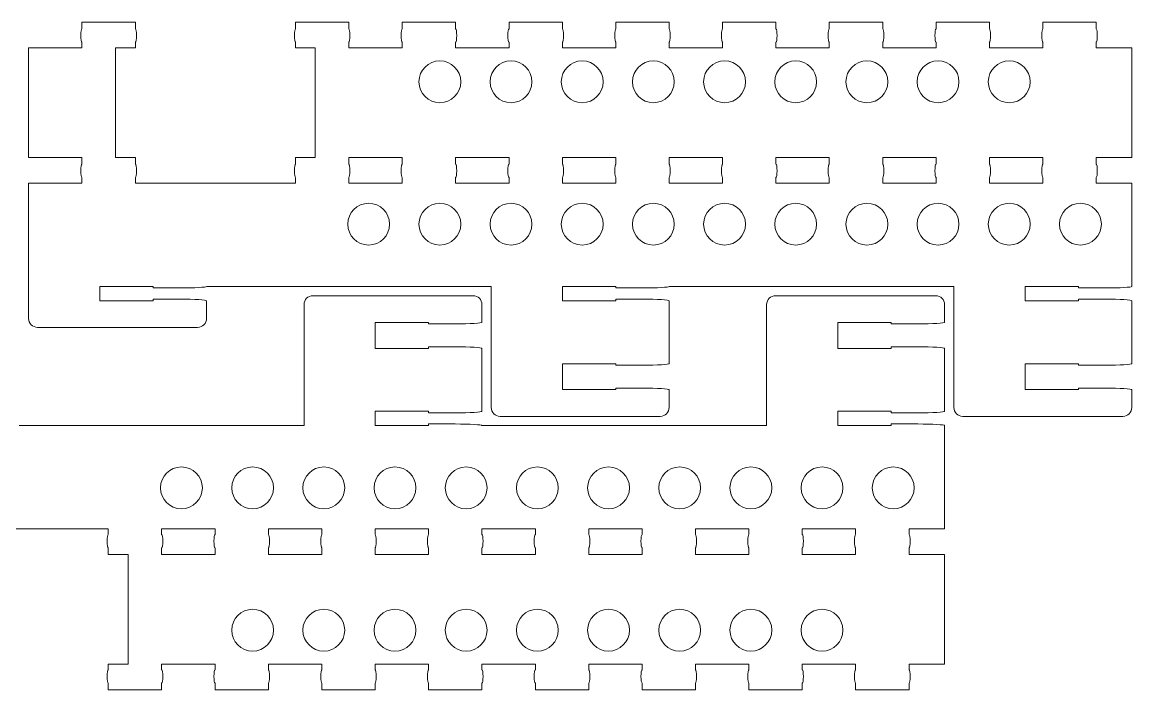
# Model space of a CAD drawing. Header units: inches. Extents: x 0.1 to 24.2, y 0.1 to 12.
# Drawn here: x 12.181 to 17.094, y 3.11 to 6.066 of the extents above; entities that cross this region are included whole.
import ezdxf

# ---------------------------------------------------------------- set-up
doc = ezdxf.new("R2010")
doc.units = ezdxf.units.IN
doc.header["$MEASUREMENT"] = 0
doc.layers.add('Visible', color=7, linetype='Continuous', lineweight=0)

msp = doc.modelspace()

# ---------------------------------------------------------------- linework, layer by layer
at = {"layer": 'Visible', "color": 1, "lineweight": 0, "true_color": 0xff0000}
for p, q in [((12.4459, 6.0367), (12.4459, 6.0662)), ((12.4459, 6.0662), (12.6823, 6.0662)), ((12.6823, 6.0367), (12.6823, 6.0662)), ((13.3913, 6.0367), (13.3913, 6.0662)), ((13.3913, 6.0662), (13.6277, 6.0662)), ((13.6277, 6.0367), (13.6277, 6.0662)), ((13.8641, 6.0367), (13.8641, 6.0662)), ((13.8641, 6.0662), (14.1004, 6.0662)), ((14.1004, 6.0367), (14.1004, 6.0662)), ((14.3368, 6.0367), (14.3368, 6.0662)), ((14.3368, 6.0662), (14.5731, 6.0662)), ((14.5731, 6.0367), (14.5731, 6.0662)), ((14.8095, 6.0367), (14.8095, 6.0662)), ((14.8095, 6.0662), (15.0458, 6.0662)), ((15.0458, 6.0367), (15.0458, 6.0662)), ((15.2822, 6.0367), (15.2822, 6.0662)), ((15.2822, 6.0662), (15.5186, 6.0662)), ((15.5186, 6.0367), (15.5186, 6.0662)), ((15.7549, 6.0367), (15.7549, 6.0662)), ((15.7549, 6.0662), (15.9913, 6.0662)), ((15.9913, 6.0367), (15.9913, 6.0662)), ((16.2276, 6.0367), (16.2276, 6.0662)), ((16.2276, 6.0662), (16.464, 6.0662)), ((16.464, 6.0367), (16.464, 6.0662)), ((16.7003, 6.0367), (16.7003, 6.0662)), ((16.7003, 6.0662), (16.9367, 6.0662)), ((16.9367, 6.0367), (16.9367, 6.0662)), ((12.2096, 5.952), (12.2096, 5.4675)), ((12.4459, 5.952), (12.2096, 5.952)), ((12.4459, 5.952), (12.4459, 5.9776)), ((12.6823, 5.952), (12.5946, 5.952)), ((12.5946, 5.4675), (12.5946, 5.952)), ((12.6823, 5.952), (12.6823, 5.9776)), ((13.3913, 5.952), (13.3913, 5.9776)), ((13.479, 5.952), (13.3913, 5.952)), ((13.479, 5.4675), (13.479, 5.952)), ((13.6277, 5.952), (13.6277, 5.9776)), ((13.8641, 5.952), (13.6277, 5.952)), ((13.8641, 5.952), (13.8641, 5.9776)), ((14.1004, 5.952), (14.1004, 5.9776)), ((14.3368, 5.952), (14.1004, 5.952)), ((14.3368, 5.952), (14.3368, 5.9776)), ((14.5731, 5.952), (14.5731, 5.9776)), ((14.8095, 5.952), (14.5731, 5.952)), ((14.8095, 5.952), (14.8095, 5.9776)), ((15.0458, 5.952), (15.0458, 5.9776)), ((15.2822, 5.952), (15.0458, 5.952)), ((15.2822, 5.952), (15.2822, 5.9776)), ((15.5186, 5.952), (15.5186, 5.9776)), ((15.7549, 5.952), (15.5186, 5.952)), ((15.7549, 5.952), (15.7549, 5.9776)), ((15.9913, 5.952), (15.9913, 5.9776)), ((16.2276, 5.952), (15.9913, 5.952)), ((16.2276, 5.952), (16.2276, 5.9776)), ((16.464, 5.952), (16.464, 5.9776)), ((16.7003, 5.952), (16.464, 5.952)), ((16.7003, 5.952), (16.7003, 5.9776)), ((16.9367, 5.952), (16.9367, 5.9776)), ((17.0943, 5.952), (16.9367, 5.952)), ((17.0943, 5.952), (17.0943, 5.4675)), ((12.4459, 5.4675), (12.2096, 5.4675)), ((12.4459, 5.4379), (12.4459, 5.4675)), ((12.6823, 5.4675), (12.5946, 5.4675)), ((12.6823, 5.4379), (12.6823, 5.4675)), ((13.3913, 5.4379), (13.3913, 5.4675)), ((13.479, 5.4675), (13.3913, 5.4675)), ((13.8641, 5.4675), (13.6277, 5.4675)), ((13.6277, 5.4379), (13.6277, 5.4675)), ((13.8641, 5.4379), (13.8641, 5.4675)), ((14.1004, 5.4379), (14.1004, 5.4675)), ((14.3368, 5.4675), (14.1004, 5.4675)), ((14.3368, 5.4379), (14.3368, 5.4675)), ((14.8095, 5.4675), (14.5731, 5.4675)), ((14.5731, 5.4379), (14.5731, 5.4675)), ((14.8095, 5.4379), (14.8095, 5.4675)), ((15.2822, 5.4675), (15.0458, 5.4675)), ((15.0458, 5.4379), (15.0458, 5.4675)), ((15.2822, 5.4379), (15.2822, 5.4675)), ((15.7549, 5.4675), (15.5186, 5.4675)), ((15.5186, 5.4379), (15.5186, 5.4675)), ((15.7549, 5.4379), (15.7549, 5.4675)), ((16.2276, 5.4675), (15.9913, 5.4675)), ((15.9913, 5.4379), (15.9913, 5.4675)), ((16.2276, 5.4379), (16.2276, 5.4675)), ((16.7003, 5.4675), (16.464, 5.4675)), ((16.464, 5.4379), (16.464, 5.4675)), ((16.7003, 5.4379), (16.7003, 5.4675)), ((17.0943, 5.4675), (16.9367, 5.4675)), ((16.9367, 5.4379), (16.9367, 5.4675)), ((12.4459, 5.3532), (12.4459, 5.3788)), ((12.6823, 5.3532), (12.6823, 5.3788)), ((13.3913, 5.3532), (13.3913, 5.3788)), ((13.6277, 5.3532), (13.6277, 5.3788)), ((13.8641, 5.3532), (13.8641, 5.3788)), ((14.1004, 5.3532), (14.1004, 5.3788)), ((14.3368, 5.3532), (14.3368, 5.3788)), ((14.5731, 5.3532), (14.5731, 5.3788)), ((14.8095, 5.3532), (14.8095, 5.3788)), ((15.0458, 5.3532), (15.0458, 5.3788)), ((15.2822, 5.3532), (15.2822, 5.3788)), ((15.5186, 5.3532), (15.5186, 5.3788)), ((15.7549, 5.3532), (15.7549, 5.3788)), ((15.9913, 5.3532), (15.9913, 5.3788)), ((16.2276, 5.3532), (16.2276, 5.3788)), ((16.464, 5.3532), (16.464, 5.3788)), ((16.7003, 5.3532), (16.7003, 5.3788)), ((16.9367, 5.3532), (16.9367, 5.3788)), ((12.2096, 5.3532), (12.2096, 4.7545)), ((12.2096, 5.3532), (12.4459, 5.3532)), ((12.6823, 5.3532), (13.3913, 5.3532)), ((13.6277, 5.3532), (13.8641, 5.3532)), ((14.1004, 5.3532), (14.3368, 5.3532)), ((14.5731, 5.3532), (14.8095, 5.3532)), ((15.0458, 5.3532), (15.2822, 5.3532)), ((15.5186, 5.3532), (15.7549, 5.3532)), ((15.9913, 5.3532), (16.2276, 5.3532)), ((16.464, 5.3532), (16.7003, 5.3532)), ((16.9367, 5.3532), (17.0943, 5.3532)), ((17.0943, 5.3532), (17.0943, 4.8963)), ((12.5247, 4.8963), (12.5247, 4.8332)), ((12.7611, 4.8963), (12.5247, 4.8963)), ((12.7611, 4.8894), (12.7611, 4.8963)), ((12.8792, 4.8894), (12.7611, 4.8894)), ((14.258, 4.8963), (12.9974, 4.8963)), ((14.258, 4.8963), (14.258, 4.3605)), ((14.5731, 4.8963), (14.5731, 4.8332)), ((14.8095, 4.8963), (14.5731, 4.8963)), ((14.8095, 4.8894), (14.8095, 4.8963)), ((14.9277, 4.8894), (14.8095, 4.8894)), ((16.3064, 4.8963), (15.0458, 4.8963)), ((16.3064, 4.8963), (16.3064, 4.3605)), ((16.6216, 4.8963), (16.6216, 4.8332)), ((16.8579, 4.8963), (16.6216, 4.8963)), ((16.8579, 4.8894), (16.8579, 4.8963)), ((16.9761, 4.8894), (16.8579, 4.8894)), ((12.5247, 4.8332), (12.7611, 4.8332)), ((12.7611, 4.8401), (12.7611, 4.8332)), ((12.8792, 4.8401), (12.7611, 4.8401)), ((12.9974, 4.8332), (12.9974, 4.7545)), ((13.4291, 4.2803), (13.4291, 4.816)), ((13.4685, 4.8554), (14.1775, 4.8554)), ((14.2169, 4.7372), (14.2169, 4.816)), ((14.5731, 4.8332), (14.8095, 4.8332)), ((14.8095, 4.8401), (14.8095, 4.8332)), ((14.9277, 4.8401), (14.8095, 4.8401)), ((15.0458, 4.8332), (15.0458, 4.5543)), ((15.4775, 4.2803), (15.4775, 4.816)), ((15.5169, 4.8554), (16.226, 4.8554)), ((16.2654, 4.7372), (16.2654, 4.816)), ((16.6216, 4.8332), (16.8579, 4.8332)), ((16.8579, 4.8401), (16.8579, 4.8332)), ((16.9761, 4.8401), (16.8579, 4.8401)), ((17.0943, 4.8332), (17.0943, 4.5543)), ((13.7442, 4.7372), (13.9806, 4.7372)), ((13.7442, 4.6222), (13.7442, 4.7372)), ((13.9806, 4.7307), (13.9806, 4.7372)), ((14.0988, 4.7307), (13.9806, 4.7307)), ((15.7926, 4.7372), (16.029, 4.7372)), ((15.7926, 4.6222), (15.7926, 4.7372)), ((16.029, 4.7307), (16.029, 4.7372)), ((16.1472, 4.7307), (16.029, 4.7307)), ((12.2489, 4.7151), (12.958, 4.7151)), ((13.7442, 4.6222), (13.9806, 4.6222)), ((13.9806, 4.6287), (13.9806, 4.6222)), ((14.0988, 4.6287), (13.9806, 4.6287)), ((14.2169, 4.3433), (14.2169, 4.6222)), ((15.7926, 4.6222), (16.029, 4.6222)), ((16.029, 4.6287), (16.029, 4.6222)), ((16.1472, 4.6287), (16.029, 4.6287)), ((16.2654, 4.3433), (16.2654, 4.6222)), ((14.5731, 4.5543), (14.8095, 4.5543)), ((14.5731, 4.5543), (14.5731, 4.4393)), ((14.8095, 4.5478), (14.8095, 4.5543)), ((14.9277, 4.5478), (14.8095, 4.5478)), ((16.6216, 4.5543), (16.8579, 4.5543)), ((16.6216, 4.5543), (16.6216, 4.4393)), ((16.8579, 4.5478), (16.8579, 4.5543)), ((16.9761, 4.5478), (16.8579, 4.5478)), ((14.5731, 4.4393), (14.8095, 4.4393)), ((14.8095, 4.4458), (14.8095, 4.4393)), ((14.9277, 4.4458), (14.8095, 4.4458)), ((15.0458, 4.4393), (15.0458, 4.3605)), ((16.6216, 4.4393), (16.8579, 4.4393)), ((16.8579, 4.4458), (16.8579, 4.4393)), ((16.9761, 4.4458), (16.8579, 4.4458)), ((17.0943, 4.4393), (17.0943, 4.3605)), ((13.7442, 4.3433), (13.9806, 4.3433)), ((13.7442, 4.2803), (13.7442, 4.3433)), ((13.9806, 4.3364), (13.9806, 4.3433)), ((14.0988, 4.3364), (13.9806, 4.3364)), ((15.7926, 4.3433), (16.029, 4.3433)), ((15.7926, 4.2803), (15.7926, 4.3433)), ((16.029, 4.3364), (16.029, 4.3433)), ((16.1472, 4.3364), (16.029, 4.3364)), ((13.4291, 4.2803), (12.1685, 4.2803)), ((13.9806, 4.2803), (13.7442, 4.2803)), ((13.9806, 4.2872), (13.9806, 4.2803)), ((14.0988, 4.2872), (13.9806, 4.2872)), ((15.4775, 4.2803), (14.2169, 4.2803)), ((14.2974, 4.3211), (15.0064, 4.3211)), ((16.029, 4.2803), (15.7926, 4.2803)), ((16.029, 4.2872), (16.029, 4.2803)), ((16.1472, 4.2872), (16.029, 4.2872)), ((16.2654, 3.8233), (16.2654, 4.2803)), ((16.3458, 4.3211), (17.0549, 4.3211)), ((11.8534, 3.8233), (12.5624, 3.8233)), ((12.5624, 3.8233), (12.5624, 3.7977)), ((12.7988, 3.8233), (13.0351, 3.8233)), ((12.7988, 3.8233), (12.7988, 3.7977)), ((13.0351, 3.8233), (13.0351, 3.7977)), ((13.2715, 3.8233), (13.5079, 3.8233)), ((13.2715, 3.8233), (13.2715, 3.7977)), ((13.5079, 3.8233), (13.5079, 3.7977)), ((13.7442, 3.8233), (13.9806, 3.8233)), ((13.7442, 3.8233), (13.7442, 3.7977)), ((13.9806, 3.8233), (13.9806, 3.7977)), ((14.2169, 3.8233), (14.4533, 3.8233)), ((14.2169, 3.8233), (14.2169, 3.7977)), ((14.4533, 3.8233), (14.4533, 3.7977)), ((14.6896, 3.8233), (14.926, 3.8233)), ((14.6896, 3.8233), (14.6896, 3.7977)), ((14.926, 3.8233), (14.926, 3.7977)), ((15.1624, 3.8233), (15.3987, 3.8233)), ((15.1624, 3.8233), (15.1624, 3.7977)), ((15.3987, 3.8233), (15.3987, 3.7977)), ((15.6351, 3.8233), (15.8714, 3.8233)), ((15.6351, 3.8233), (15.6351, 3.7977)), ((15.8714, 3.8233), (15.8714, 3.7977)), ((16.1078, 3.8233), (16.2654, 3.8233)), ((16.1078, 3.8233), (16.1078, 3.7977)), ((12.5624, 3.7386), (12.5624, 3.7091)), ((12.7988, 3.7386), (12.7988, 3.7091)), ((13.0351, 3.7386), (13.0351, 3.7091)), ((13.2715, 3.7386), (13.2715, 3.7091)), ((13.5079, 3.7386), (13.5079, 3.7091)), ((13.7442, 3.7386), (13.7442, 3.7091)), ((13.9806, 3.7386), (13.9806, 3.7091)), ((14.2169, 3.7386), (14.2169, 3.7091)), ((14.4533, 3.7386), (14.4533, 3.7091)), ((14.6896, 3.7386), (14.6896, 3.7091)), ((14.926, 3.7386), (14.926, 3.7091)), ((15.1624, 3.7386), (15.1624, 3.7091)), ((15.3987, 3.7386), (15.3987, 3.7091)), ((15.6351, 3.7386), (15.6351, 3.7091)), ((15.8714, 3.7386), (15.8714, 3.7091)), ((16.1078, 3.7386), (16.1078, 3.7091)), ((12.5624, 3.7091), (12.6501, 3.7091)), ((12.6501, 3.2245), (12.6501, 3.7091)), ((13.0351, 3.7091), (12.7988, 3.7091)), ((13.5079, 3.7091), (13.2715, 3.7091)), ((13.9806, 3.7091), (13.7442, 3.7091)), ((14.4533, 3.7091), (14.2169, 3.7091)), ((14.926, 3.7091), (14.6896, 3.7091)), ((15.3987, 3.7091), (15.1624, 3.7091)), ((15.8714, 3.7091), (15.6351, 3.7091)), ((16.2654, 3.7091), (16.1078, 3.7091)), ((16.2654, 3.2245), (16.2654, 3.7091)), ((12.5624, 3.2245), (12.5624, 3.1989)), ((12.5624, 3.2245), (12.6501, 3.2245)), ((13.0351, 3.2245), (12.7988, 3.2245)), ((12.7988, 3.2245), (12.7988, 3.1989)), ((13.0351, 3.2245), (13.0351, 3.1989)), ((13.5079, 3.2245), (13.2715, 3.2245)), ((13.2715, 3.2245), (13.2715, 3.1989)), ((13.5079, 3.2245), (13.5079, 3.1989)), ((13.9806, 3.2245), (13.7442, 3.2245)), ((13.7442, 3.2245), (13.7442, 3.1989)), ((13.9806, 3.2245), (13.9806, 3.1989)), ((14.4533, 3.2245), (14.2169, 3.2245)), ((14.2169, 3.2245), (14.2169, 3.1989)), ((14.4533, 3.2245), (14.4533, 3.1989)), ((14.926, 3.2245), (14.6896, 3.2245)), ((14.6896, 3.2245), (14.6896, 3.1989)), ((14.926, 3.2245), (14.926, 3.1989)), ((15.3987, 3.2245), (15.1624, 3.2245)), ((15.1624, 3.2245), (15.1624, 3.1989)), ((15.3987, 3.2245), (15.3987, 3.1989)), ((15.8714, 3.2245), (15.6351, 3.2245)), ((15.6351, 3.2245), (15.6351, 3.1989)), ((15.8714, 3.2245), (15.8714, 3.1989)), ((16.2654, 3.2245), (16.1078, 3.2245)), ((16.1078, 3.2245), (16.1078, 3.1989)), ((12.5624, 3.1398), (12.5624, 3.1103)), ((12.5624, 3.1103), (12.7988, 3.1103)), ((12.7988, 3.1398), (12.7988, 3.1103)), ((13.0351, 3.1398), (13.0351, 3.1103)), ((13.0351, 3.1103), (13.2715, 3.1103)), ((13.2715, 3.1398), (13.2715, 3.1103)), ((13.5079, 3.1398), (13.5079, 3.1103)), ((13.5079, 3.1103), (13.7442, 3.1103)), ((13.7442, 3.1398), (13.7442, 3.1103)), ((13.9806, 3.1398), (13.9806, 3.1103)), ((13.9806, 3.1103), (14.2169, 3.1103)), ((14.2169, 3.1398), (14.2169, 3.1103)), ((14.4533, 3.1398), (14.4533, 3.1103)), ((14.4533, 3.1103), (14.6896, 3.1103)), ((14.6896, 3.1398), (14.6896, 3.1103)), ((14.926, 3.1398), (14.926, 3.1103)), ((14.926, 3.1103), (15.1624, 3.1103)), ((15.1624, 3.1398), (15.1624, 3.1103)), ((15.3987, 3.1398), (15.3987, 3.1103)), ((15.3987, 3.1103), (15.6351, 3.1103)), ((15.6351, 3.1398), (15.6351, 3.1103)), ((15.8714, 3.1398), (15.8714, 3.1103)), ((15.8714, 3.1103), (16.1078, 3.1103)), ((16.1078, 3.1398), (16.1078, 3.1103))]:
    msp.add_line(p, q, dxfattribs=at)
for centre in [(14.0305, 5.8023), (14.3456, 5.8023), (14.6608, 5.8023), (14.9759, 5.8023), (15.2911, 5.8023), (15.6062, 5.8023), (15.9213, 5.8023), (16.2365, 5.8023), (16.5516, 5.8023), (13.7153, 5.172), (14.0305, 5.172), (14.3456, 5.172), (14.6608, 5.172), (14.9759, 5.172), (15.2911, 5.172), (15.6062, 5.172), (15.9213, 5.172), (16.2365, 5.172), (16.5516, 5.172), (16.8668, 5.172), (12.8864, 4.0045), (13.2016, 4.0045), (13.5167, 4.0045), (13.8319, 4.0045), (14.147, 4.0045), (14.4622, 4.0045), (14.7773, 4.0045), (15.0924, 4.0045), (15.4076, 4.0045), (15.7227, 4.0045), (16.0379, 4.0045), (13.2016, 3.3742), (13.5167, 3.3742), (13.8319, 3.3742), (14.147, 3.3742), (14.4622, 3.3742), (14.7773, 3.3742), (15.0924, 3.3742), (15.4076, 3.3742), (15.7227, 3.3742)]:
    msp.add_circle(centre, 0.0926, dxfattribs=at)
for points in [[(12.4459, 6.0367), (12.4432, 6.0367), (12.441, 6.0235), (12.441, 6.0071), (12.441, 5.9908), (12.4432, 5.9776), (12.4459, 5.9776)], [(12.6823, 5.9776), (12.685, 5.9776), (12.6872, 5.9908), (12.6872, 6.0071), (12.6872, 6.0235), (12.685, 6.0367), (12.6823, 6.0367)], [(13.3913, 6.0367), (13.3886, 6.0367), (13.3864, 6.0235), (13.3864, 6.0071), (13.3864, 5.9908), (13.3886, 5.9776), (13.3913, 5.9776)], [(13.6277, 5.9776), (13.6304, 5.9776), (13.6326, 5.9908), (13.6326, 6.0071), (13.6326, 6.0235), (13.6304, 6.0367), (13.6277, 6.0367)], [(13.8641, 6.0367), (13.8613, 6.0367), (13.8591, 6.0235), (13.8591, 6.0071), (13.8591, 5.9908), (13.8613, 5.9776), (13.8641, 5.9776)], [(14.1004, 5.9776), (14.1031, 5.9776), (14.1053, 5.9908), (14.1053, 6.0071), (14.1053, 6.0235), (14.1031, 6.0367), (14.1004, 6.0367)], [(14.3368, 6.0367), (14.334, 6.0367), (14.3318, 6.0235), (14.3318, 6.0071), (14.3318, 5.9908), (14.334, 5.9776), (14.3368, 5.9776)], [(14.5731, 5.9776), (14.5758, 5.9776), (14.578, 5.9908), (14.578, 6.0071), (14.578, 6.0235), (14.5758, 6.0367), (14.5731, 6.0367)], [(14.8095, 6.0367), (14.8068, 6.0367), (14.8046, 6.0235), (14.8046, 6.0071), (14.8046, 5.9908), (14.8068, 5.9776), (14.8095, 5.9776)], [(15.0458, 5.9776), (15.0486, 5.9776), (15.0508, 5.9908), (15.0508, 6.0071), (15.0508, 6.0235), (15.0486, 6.0367), (15.0458, 6.0367)], [(15.2822, 6.0367), (15.2795, 6.0367), (15.2773, 6.0235), (15.2773, 6.0071), (15.2773, 5.9908), (15.2795, 5.9776), (15.2822, 5.9776)], [(15.5186, 5.9776), (15.5213, 5.9776), (15.5235, 5.9908), (15.5235, 6.0071), (15.5235, 6.0235), (15.5213, 6.0367), (15.5186, 6.0367)], [(15.7549, 6.0367), (15.7522, 6.0367), (15.75, 6.0235), (15.75, 6.0071), (15.75, 5.9908), (15.7522, 5.9776), (15.7549, 5.9776)], [(15.9913, 5.9776), (15.994, 5.9776), (15.9962, 5.9908), (15.9962, 6.0071), (15.9962, 6.0235), (15.994, 6.0367), (15.9913, 6.0367)], [(16.2276, 6.0367), (16.2249, 6.0367), (16.2227, 6.0235), (16.2227, 6.0071), (16.2227, 5.9908), (16.2249, 5.9776), (16.2276, 5.9776)], [(16.464, 5.9776), (16.4667, 5.9776), (16.4689, 5.9908), (16.4689, 6.0071), (16.4689, 6.0235), (16.4667, 6.0367), (16.464, 6.0367)], [(16.7003, 6.0367), (16.6976, 6.0367), (16.6954, 6.0235), (16.6954, 6.0071), (16.6954, 5.9908), (16.6976, 5.9776), (16.7003, 5.9776)], [(16.9367, 5.9776), (16.9394, 5.9776), (16.9416, 5.9908), (16.9416, 6.0071), (16.9416, 6.0235), (16.9394, 6.0367), (16.9367, 6.0367)], [(12.4459, 5.4379), (12.4432, 5.4379), (12.441, 5.4247), (12.441, 5.4084), (12.441, 5.3921), (12.4432, 5.3788), (12.4459, 5.3788)], [(12.6823, 5.3788), (12.685, 5.3788), (12.6872, 5.3921), (12.6872, 5.4084), (12.6872, 5.4247), (12.685, 5.4379), (12.6823, 5.4379)], [(13.3913, 5.4379), (13.3886, 5.4379), (13.3864, 5.4247), (13.3864, 5.4084), (13.3864, 5.3921), (13.3886, 5.3788), (13.3913, 5.3788)], [(13.6277, 5.3788), (13.6304, 5.3788), (13.6326, 5.3921), (13.6326, 5.4084), (13.6326, 5.4247), (13.6304, 5.4379), (13.6277, 5.4379)], [(13.8641, 5.4379), (13.8613, 5.4379), (13.8591, 5.4247), (13.8591, 5.4084), (13.8591, 5.3921), (13.8613, 5.3788), (13.8641, 5.3788)], [(14.1004, 5.3788), (14.1031, 5.3788), (14.1053, 5.3921), (14.1053, 5.4084), (14.1053, 5.4247), (14.1031, 5.4379), (14.1004, 5.4379)], [(14.3368, 5.4379), (14.334, 5.4379), (14.3318, 5.4247), (14.3318, 5.4084), (14.3318, 5.3921), (14.334, 5.3788), (14.3368, 5.3788)], [(14.5731, 5.3788), (14.5758, 5.3788), (14.578, 5.3921), (14.578, 5.4084), (14.578, 5.4247), (14.5758, 5.4379), (14.5731, 5.4379)], [(14.8095, 5.4379), (14.8068, 5.4379), (14.8046, 5.4247), (14.8046, 5.4084), (14.8046, 5.3921), (14.8068, 5.3788), (14.8095, 5.3788)], [(15.0458, 5.3788), (15.0486, 5.3788), (15.0508, 5.3921), (15.0508, 5.4084), (15.0508, 5.4247), (15.0486, 5.4379), (15.0458, 5.4379)], [(15.2822, 5.4379), (15.2795, 5.4379), (15.2773, 5.4247), (15.2773, 5.4084), (15.2773, 5.3921), (15.2795, 5.3788), (15.2822, 5.3788)], [(15.5186, 5.3788), (15.5213, 5.3788), (15.5235, 5.3921), (15.5235, 5.4084), (15.5235, 5.4247), (15.5213, 5.4379), (15.5186, 5.4379)], [(15.7549, 5.4379), (15.7522, 5.4379), (15.75, 5.4247), (15.75, 5.4084), (15.75, 5.3921), (15.7522, 5.3788), (15.7549, 5.3788)], [(15.9913, 5.3788), (15.994, 5.3788), (15.9962, 5.3921), (15.9962, 5.4084), (15.9962, 5.4247), (15.994, 5.4379), (15.9913, 5.4379)], [(16.2276, 5.4379), (16.2249, 5.4379), (16.2227, 5.4247), (16.2227, 5.4084), (16.2227, 5.3921), (16.2249, 5.3788), (16.2276, 5.3788)], [(16.464, 5.3788), (16.4667, 5.3788), (16.4689, 5.3921), (16.4689, 5.4084), (16.4689, 5.4247), (16.4667, 5.4379), (16.464, 5.4379)], [(16.7003, 5.4379), (16.6976, 5.4379), (16.6954, 5.4247), (16.6954, 5.4084), (16.6954, 5.3921), (16.6976, 5.3788), (16.7003, 5.3788)], [(16.9367, 5.3788), (16.9394, 5.3788), (16.9416, 5.3921), (16.9416, 5.4084), (16.9416, 5.4247), (16.9394, 5.4379), (16.9367, 5.4379)], [(12.5624, 3.7386), (12.5597, 3.7386), (12.5575, 3.7518), (12.5575, 3.7682), (12.5575, 3.7845), (12.5597, 3.7977), (12.5624, 3.7977)], [(12.7988, 3.7977), (12.8015, 3.7977), (12.8037, 3.7845), (12.8037, 3.7682), (12.8037, 3.7518), (12.8015, 3.7386), (12.7988, 3.7386)], [(13.0351, 3.7386), (13.0324, 3.7386), (13.0302, 3.7518), (13.0302, 3.7682), (13.0302, 3.7845), (13.0324, 3.7977), (13.0351, 3.7977)], [(13.2715, 3.7977), (13.2742, 3.7977), (13.2764, 3.7845), (13.2764, 3.7682), (13.2764, 3.7518), (13.2742, 3.7386), (13.2715, 3.7386)], [(13.5079, 3.7386), (13.5051, 3.7386), (13.5029, 3.7518), (13.5029, 3.7682), (13.5029, 3.7845), (13.5051, 3.7977), (13.5079, 3.7977)], [(13.7442, 3.7977), (13.7469, 3.7977), (13.7491, 3.7845), (13.7491, 3.7682), (13.7491, 3.7518), (13.7469, 3.7386), (13.7442, 3.7386)], [(13.9806, 3.7386), (13.9779, 3.7386), (13.9757, 3.7518), (13.9757, 3.7682), (13.9757, 3.7845), (13.9779, 3.7977), (13.9806, 3.7977)], [(14.2169, 3.7977), (14.2197, 3.7977), (14.2219, 3.7845), (14.2219, 3.7682), (14.2219, 3.7518), (14.2197, 3.7386), (14.2169, 3.7386)], [(14.4533, 3.7386), (14.4506, 3.7386), (14.4484, 3.7518), (14.4484, 3.7682), (14.4484, 3.7845), (14.4506, 3.7977), (14.4533, 3.7977)], [(14.6896, 3.7977), (14.6924, 3.7977), (14.6946, 3.7845), (14.6946, 3.7682), (14.6946, 3.7518), (14.6924, 3.7386), (14.6896, 3.7386)], [(14.926, 3.7386), (14.9233, 3.7386), (14.9211, 3.7518), (14.9211, 3.7682), (14.9211, 3.7845), (14.9233, 3.7977), (14.926, 3.7977)], [(15.1624, 3.7977), (15.1651, 3.7977), (15.1673, 3.7845), (15.1673, 3.7682), (15.1673, 3.7518), (15.1651, 3.7386), (15.1624, 3.7386)], [(15.3987, 3.7386), (15.396, 3.7386), (15.3938, 3.7518), (15.3938, 3.7682), (15.3938, 3.7845), (15.396, 3.7977), (15.3987, 3.7977)], [(15.6351, 3.7977), (15.6378, 3.7977), (15.64, 3.7845), (15.64, 3.7682), (15.64, 3.7518), (15.6378, 3.7386), (15.6351, 3.7386)], [(15.8714, 3.7386), (15.8687, 3.7386), (15.8665, 3.7518), (15.8665, 3.7682), (15.8665, 3.7845), (15.8687, 3.7977), (15.8714, 3.7977)], [(16.1078, 3.7977), (16.1105, 3.7977), (16.1127, 3.7845), (16.1127, 3.7682), (16.1127, 3.7518), (16.1105, 3.7386), (16.1078, 3.7386)], [(12.5624, 3.1398), (12.5597, 3.1398), (12.5575, 3.1531), (12.5575, 3.1694), (12.5575, 3.1857), (12.5597, 3.1989), (12.5624, 3.1989)], [(12.7988, 3.1989), (12.8015, 3.1989), (12.8037, 3.1857), (12.8037, 3.1694), (12.8037, 3.1531), (12.8015, 3.1398), (12.7988, 3.1398)], [(13.0351, 3.1398), (13.0324, 3.1398), (13.0302, 3.1531), (13.0302, 3.1694), (13.0302, 3.1857), (13.0324, 3.1989), (13.0351, 3.1989)], [(13.2715, 3.1989), (13.2742, 3.1989), (13.2764, 3.1857), (13.2764, 3.1694), (13.2764, 3.1531), (13.2742, 3.1398), (13.2715, 3.1398)], [(13.5079, 3.1398), (13.5051, 3.1398), (13.5029, 3.1531), (13.5029, 3.1694), (13.5029, 3.1857), (13.5051, 3.1989), (13.5079, 3.1989)], [(13.7442, 3.1989), (13.7469, 3.1989), (13.7491, 3.1857), (13.7491, 3.1694), (13.7491, 3.1531), (13.7469, 3.1398), (13.7442, 3.1398)], [(13.9806, 3.1398), (13.9779, 3.1398), (13.9757, 3.1531), (13.9757, 3.1694), (13.9757, 3.1857), (13.9779, 3.1989), (13.9806, 3.1989)], [(14.2169, 3.1989), (14.2197, 3.1989), (14.2219, 3.1857), (14.2219, 3.1694), (14.2219, 3.1531), (14.2197, 3.1398), (14.2169, 3.1398)], [(14.4533, 3.1398), (14.4506, 3.1398), (14.4484, 3.1531), (14.4484, 3.1694), (14.4484, 3.1857), (14.4506, 3.1989), (14.4533, 3.1989)], [(14.6896, 3.1989), (14.6924, 3.1989), (14.6946, 3.1857), (14.6946, 3.1694), (14.6946, 3.1531), (14.6924, 3.1398), (14.6896, 3.1398)], [(14.926, 3.1398), (14.9233, 3.1398), (14.9211, 3.1531), (14.9211, 3.1694), (14.9211, 3.1857), (14.9233, 3.1989), (14.926, 3.1989)], [(15.1624, 3.1989), (15.1651, 3.1989), (15.1673, 3.1857), (15.1673, 3.1694), (15.1673, 3.1531), (15.1651, 3.1398), (15.1624, 3.1398)], [(15.3987, 3.1398), (15.396, 3.1398), (15.3938, 3.1531), (15.3938, 3.1694), (15.3938, 3.1857), (15.396, 3.1989), (15.3987, 3.1989)], [(15.6351, 3.1989), (15.6378, 3.1989), (15.64, 3.1857), (15.64, 3.1694), (15.64, 3.1531), (15.6378, 3.1398), (15.6351, 3.1398)], [(15.8714, 3.1398), (15.8687, 3.1398), (15.8665, 3.1531), (15.8665, 3.1694), (15.8665, 3.1857), (15.8687, 3.1989), (15.8714, 3.1989)], [(16.1078, 3.1989), (16.1105, 3.1989), (16.1127, 3.1857), (16.1127, 3.1694), (16.1127, 3.1531), (16.1105, 3.1398), (16.1078, 3.1398)]]:
    msp.add_open_spline(points, degree=3, knots=[0, 0, 0, 0, 1, 1, 1, 2, 2, 2, 2], dxfattribs=at)
for points in [[(12.8792, 4.8894), (12.9445, 4.8894), (12.9974, 4.8925), (12.9974, 4.8963)], [(14.9277, 4.8894), (14.9929, 4.8894), (15.0458, 4.8925), (15.0458, 4.8963)], [(16.9761, 4.8894), (17.0414, 4.8894), (17.0943, 4.8925), (17.0943, 4.8963)], [(12.9974, 4.8332), (12.9974, 4.837), (12.9445, 4.8401), (12.8792, 4.8401)], [(13.4685, 4.8554), (13.4467, 4.8554), (13.4291, 4.8378), (13.4291, 4.816)], [(14.2169, 4.816), (14.2169, 4.8378), (14.1993, 4.8554), (14.1775, 4.8554)], [(15.0458, 4.8332), (15.0458, 4.837), (14.9929, 4.8401), (14.9277, 4.8401)], [(15.5169, 4.8554), (15.4951, 4.8554), (15.4775, 4.8378), (15.4775, 4.816)], [(16.2654, 4.816), (16.2654, 4.8378), (16.2477, 4.8554), (16.226, 4.8554)], [(17.0943, 4.8332), (17.0943, 4.837), (17.0414, 4.8401), (16.9761, 4.8401)], [(12.2096, 4.7545), (12.2096, 4.7327), (12.2272, 4.7151), (12.2489, 4.7151)], [(12.958, 4.7151), (12.9798, 4.7151), (12.9974, 4.7327), (12.9974, 4.7545)], [(14.2169, 4.7372), (14.2169, 4.7336), (14.164, 4.7307), (14.0988, 4.7307)], [(16.2654, 4.7372), (16.2654, 4.7336), (16.2125, 4.7307), (16.1472, 4.7307)], [(14.0988, 4.6287), (14.164, 4.6287), (14.2169, 4.6258), (14.2169, 4.6222)], [(16.1472, 4.6287), (16.2125, 4.6287), (16.2654, 4.6258), (16.2654, 4.6222)], [(14.9277, 4.5478), (14.9929, 4.5478), (15.0458, 4.5508), (15.0458, 4.5543)], [(16.9761, 4.5478), (17.0414, 4.5478), (17.0943, 4.5508), (17.0943, 4.5543)], [(15.0458, 4.4393), (15.0458, 4.4429), (14.9929, 4.4458), (14.9277, 4.4458)], [(17.0943, 4.4393), (17.0943, 4.4429), (17.0414, 4.4458), (16.9761, 4.4458)], [(14.2169, 4.3433), (14.2169, 4.3395), (14.164, 4.3364), (14.0988, 4.3364)], [(14.258, 4.3605), (14.258, 4.3388), (14.2756, 4.3211), (14.2974, 4.3211)], [(15.0064, 4.3211), (15.0282, 4.3211), (15.0458, 4.3388), (15.0458, 4.3605)], [(16.2654, 4.3433), (16.2654, 4.3395), (16.2125, 4.3364), (16.1472, 4.3364)], [(16.3064, 4.3605), (16.3064, 4.3388), (16.324, 4.3211), (16.3458, 4.3211)], [(17.0549, 4.3211), (17.0766, 4.3211), (17.0943, 4.3388), (17.0943, 4.3605)], [(14.0988, 4.2872), (14.164, 4.2872), (14.2169, 4.2841), (14.2169, 4.2803)], [(16.1472, 4.2872), (16.2125, 4.2872), (16.2654, 4.2841), (16.2654, 4.2803)]]:
    msp.add_open_spline(points, degree=3, dxfattribs=at)

doc.saveas('drawing.dxf')
